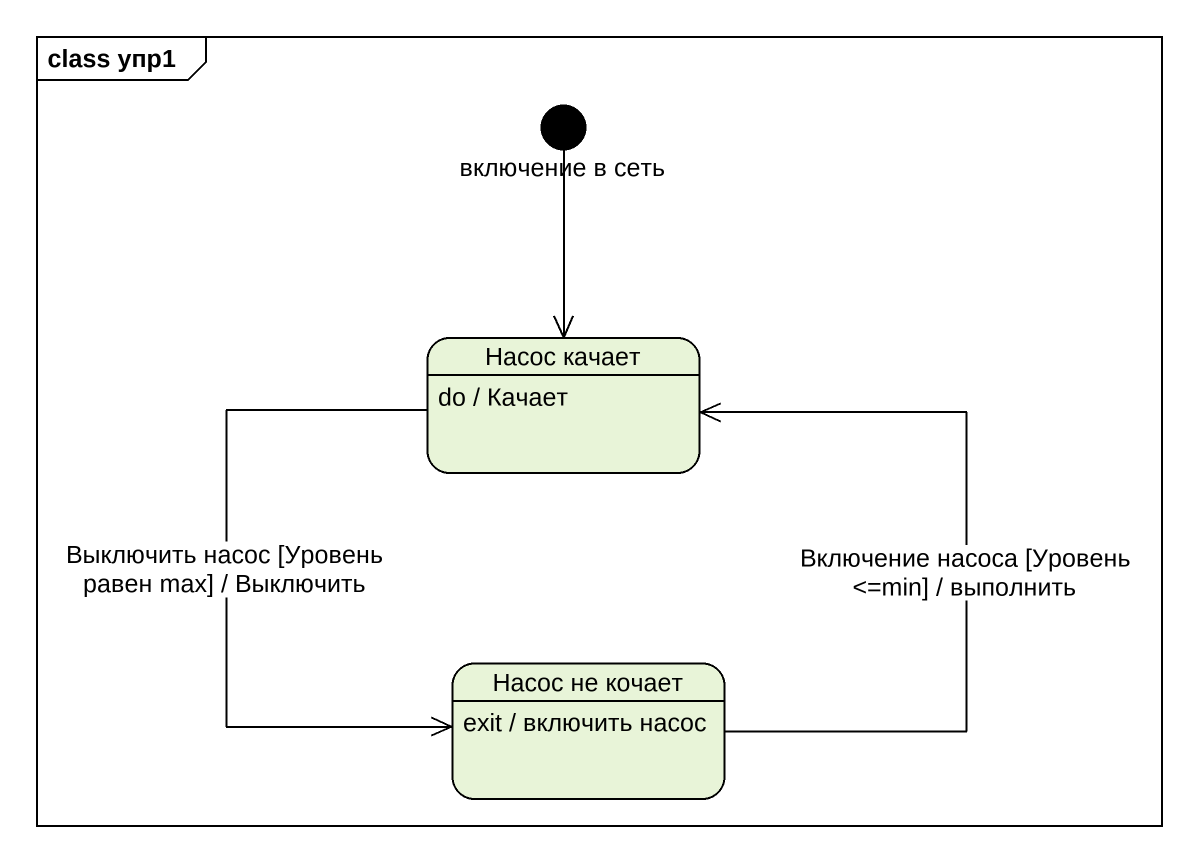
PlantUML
@startuml
mainframe class упр1
hide empty description
state "включение в сеть" as включение_в_сеть <<start>>
state "Насос качает" as Насос_качает
Насос_качает : do / Качает
state "Насос не кочает" as Насос_не_кочает
Насос_не_кочает : exit / включить насос
включение_в_сеть --> Насос_качает
Насос_качает --> Насос_не_кочает : Выключить насос [Уровень равен max] / Выключить
Насос_не_кочает -up-> Насос_качает : Включение насоса [Уровень <=min] / выполнить
@enduml
